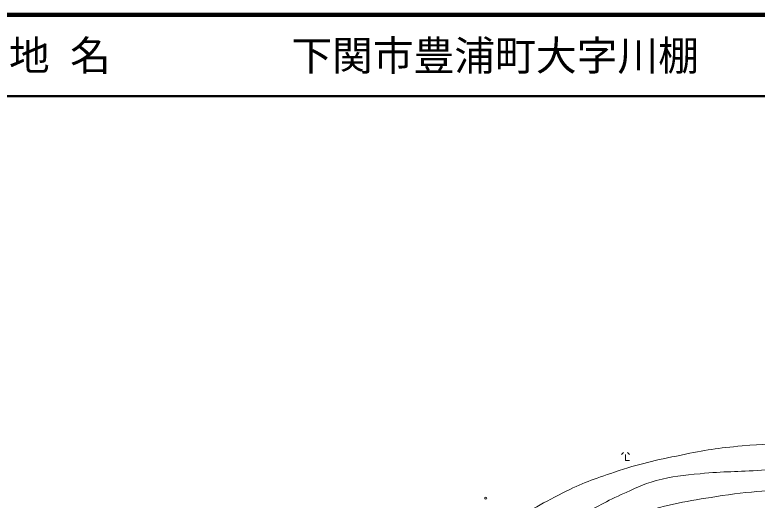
# Model space of a CAD drawing. Units: millimetres at full size, sheet at 1:1000; details may follow other scales. Extents: x 40000 to 680000, y 20000 to 380000.
# Drawn here: x 371100 to 462174, y 320417 to 380000 of the extents above; entities that cross this region are included whole.
import ezdxf
from ezdxf.enums import TextEntityAlignment as Align

# ---------------------------------------------------------------- set-up
doc = ezdxf.new("R2010")
doc.units = ezdxf.units.MM
doc.header["$LTSCALE"] = 1000
for name, color, linetype, lineweight in [('M-BGD', 7, 'Continuous', 13), ('M-TTL', 2, 'Continuous', 140), ('M-TTL-LINE', 7, 'Continuous', 50)]:
    doc.layers.add(name, color=color, linetype=linetype, lineweight=lineweight)
doc.layers.add('M-TTL-TXT', color=7, linetype='Continuous')
doc.styles.add('ＭＳ ゴシック', font='')
doc.styles.get('ＭＳ ゴシック').set_extended_font_data('MS Gothic')

msp = doc.modelspace()

# ---------------------------------------------------------------- linework, layer by layer
at = {"layer": 'M-BGD'}
for p, q in [((445777, 326273), (445527, 326023)), ((446527, 326023), (446277, 326273)), ((446027, 325273), (446027, 326023)), ((446527, 325273), (446027, 325273))]:
    msp.add_line(p, q, dxfattribs=at)
msp.add_circle((428870, 320659), 125, dxfattribs=at)
for points, knots in [([(467276, 327303), (464011, 327321), (463038, 327315), (460336, 327081), (457398, 326827), (455759, 326551), (452870, 325959), (449629, 325296), (447803, 324907), (444667, 323856), (442134, 323007), (440703, 322512), (438323, 321297), (435488, 319850), (433903, 319003), (431266, 317220), (430093, 316427), (429514, 315873), (428438, 314953), (427752, 314365), (427482, 313903), (426756, 313364), (426057, 312845), (425597, 312651), (424816, 312266), (423449, 311592), (422857, 311484), (421124, 311004)], [0, 0, 0, 0, 1, 1, 1, 2, 2, 2, 3, 3, 3, 4, 4, 4, 5, 5, 5, 6, 6, 6, 7, 7, 7, 8, 8, 8, 9, 9, 9, 9]), ([(420984, 310390), (422075, 310576), (422421, 310668), (423321, 310928), (424916, 311388), (425683, 311990), (427223, 312610), (429536, 313542), (430897, 313902), (433182, 314900), (435910, 316093), (437346, 316961), (440005, 318301), (442160, 319386), (443312, 320108), (445509, 321105), (447148, 321849), (448049, 322347), (449785, 322822), (451843, 323386), (453060, 323452), (455183, 323663), (458117, 323956), (459777, 323894), (462719, 324084), (466335, 324317), (468364, 324417), (471973, 324750), (473852, 324923), (474915, 324960), (476775, 325276), (478731, 325608), (479778, 326094), (481752, 326292), (483101, 326428), (483887, 326522), (485222, 326292), (486473, 326077), (487103, 325665), (488272, 325171), (490252, 324334), (491282, 323690), (493249, 322822), (495976, 321620), (497554, 321067), (500330, 319983), (503127, 318891), (504678, 318232), (507515, 317249), (509394, 316598), (510482, 316340), (512399, 315816), (513051, 315637), (513486, 315730), (514082, 315411), (514455, 315211), (514681, 315073), (514923, 314725), (515248, 314257), (515314, 313910), (515402, 313347), (515553, 312386), (515412, 311828), (515472, 310858), (515549, 309605), (515587, 308893), (515858, 307668), (516292, 305707), (516808, 304680), (517505, 302796), (518151, 301051), (518766, 300164), (519293, 298379), (519576, 297420), (519677, 297068), (519918, 295896)], [0, 0, 0, 0, 1, 1, 1, 2, 2, 2, 3, 3, 3, 4, 4, 4, 5, 5, 5, 6, 6, 6, 7, 7, 7, 8, 8, 8, 9, 9, 9, 10, 10, 10, 11, 11, 11, 12, 12, 12, 13, 13, 13, 14, 14, 14, 15, 15, 15, 16, 16, 16, 17, 17, 17, 18, 18, 18, 19, 19, 19, 20, 20, 20, 21, 21, 21, 22, 22, 22, 23, 23, 23, 24, 24, 24, 25, 25, 25, 25]), ([(513012, 306962), (512497, 308887), (512401, 309531), (511687, 311051), (511401, 311657), (511352, 312082), (510898, 312575), (510366, 313154), (509903, 313299), (509215, 313680), (507871, 314424), (506984, 314562), (505588, 315204), (503410, 316206), (502273, 316948), (500067, 317886), (497491, 318981), (495965, 319395), (493284, 320199), (490021, 321179), (488215, 321881), (484854, 322442), (482768, 322791), (481571, 322859), (479456, 322863), (477490, 322867), (476403, 322576), (474444, 322407), (472295, 322222), (471090, 322136), (468941, 321952), (464613, 321581), (462159, 321619), (457864, 320970), (454078, 320398), (451953, 320018), (448260, 319007), (445491, 318249), (444006, 317602), (441320, 316589), (438451, 315506), (436873, 314826), (434029, 313680), (431711, 312745), (430403, 312245), (428105, 311261), (426585, 310610), (425837, 309974), (424250, 309508), (422979, 309136), (422448, 309048), (420920, 308877)], [0, 0, 0, 0, 1, 1, 1, 2, 2, 2, 3, 3, 3, 4, 4, 4, 5, 5, 5, 6, 6, 6, 7, 7, 7, 8, 8, 8, 9, 9, 9, 10, 10, 10, 11, 11, 11, 12, 12, 12, 13, 13, 13, 14, 14, 14, 15, 15, 15, 16, 16, 16, 17, 17, 17, 17])]:
    msp.add_open_spline(points, degree=3, knots=knots, dxfattribs=at)
at = {"layer": 'M-TTL'}
msp.add_line((680000, 380000), (40000, 380000), dxfattribs=at)
at = {"layer": 'M-TTL-LINE'}
msp.add_line((40000, 370000), (680000, 370000), dxfattribs=at)

# ---------------------------------------------------------------- texts
at = {"layer": 'M-TTL-TXT', "style": 'ＭＳ ゴシック'}
for s, p in [('地 名', (370380, 375000)), ('下関市豊浦町大字川棚', (405024, 375000))]:
    msp.add_text(s, height=3666, dxfattribs=at).set_placement(p, align=Align.MIDDLE_LEFT)

doc.saveas('drawing.dxf')
